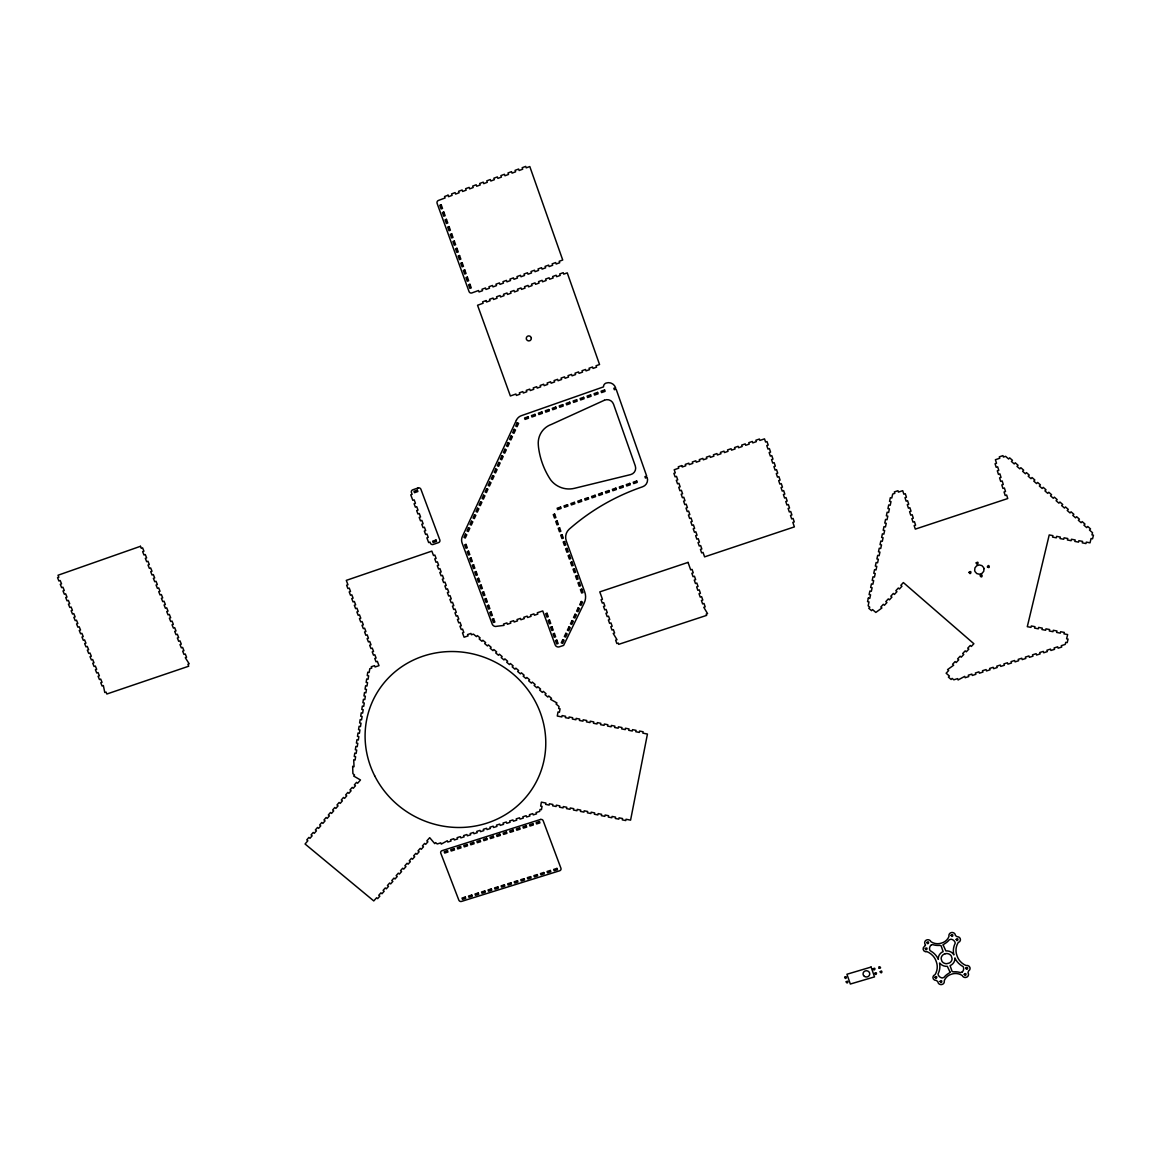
<?xml version="1.0" encoding="UTF-8"?>
<svg xmlns="http://www.w3.org/2000/svg" width="1151" height="1151" viewBox="0 0 1151 1151"><rect width="100%" height="100%" fill="white"/><g stroke="black" fill="none" stroke-linecap="round" stroke-linejoin="round"><path stroke-width="1.5" d="M879.249 968.336C883.047 968.178 877.393 964.754 879.163 968.293M987.429 566.925C990.867 569.702 988.695 562.666 987.429 566.911M943.158 944.957L945.863 950.913A8.33 7.755 -1.3 0 1 953.431 954.15L953.862 954.927L953.704 954.179A18.733 17.409 -2.5 0 1 954.755 944.208L954.956 943.791A1.77 1.655 -2 0 0 955.085 942.525L954.898 942.022A5.208 4.849 -1.8 0 0 951.014 939.187L949.244 939.792A15.999 14.934 -1.5 0 1 944.266 943.964L943.173 944.87M950.05 972.163L948.942 973.242A15.927 14.762 -1.2 0 0 943.978 977.386L942.223 977.976A5.194 4.82 -0.9 0 1 938.367 975.156L938.166 974.652A1.77 1.64 -0.7 0 1 938.295 973.415L938.497 972.983A18.617 17.308 -0.1 0 0 939.533 963.07L939.806 963.099A8.33 7.755 -1.3 0 0 947.345 966.336L950.05 972.163M980.264 575.788C982.163 579.744 983.227 572.392 980.264 575.788M925.462 945.144L924.627 946.28A3.237 3.021 -0.7 0 0 927.217 951.748A16.963 15.783 -0.1 0 1 936.295 961.675A16.963 15.769 -0.1 0 1 935.087 974.638A3.223 2.993 -0.5 0 0 936.267 980.465L937.878 981.63A3.223 2.993 -0.6 0 0 941.547 984.58A3.223 2.993 -0.6 0 0 944.223 980.825A11.366 10.532 -1.1 0 1 951.834 974.063A11.366 10.532 -1.2 0 1 962.25 975.516A3.237 3.007 -1.7 0 0 966.768 977.156A3.237 3.007 -1.7 0 0 967.962 972.782L968.567 970.969A3.237 3.007 -1.9 0 0 966.006 965.516A17.078 15.869 -2.6 0 1 956.941 955.575A17.078 15.869 -2.6 0 1 958.179 942.554A3.252 3.021 -2.2 0 0 957.013 936.655L955.388 935.49A3.252 3.021 -2.1 0 0 951.704 932.511A3.252 3.021 -2.1 0 0 949.014 936.324A11.409 10.647 -1.5 0 1 941.36 943.144A11.409 10.647 -1.5 0 1 930.929 941.691A3.237 3.021 -0.9 0 0 926.397 940.05A3.237 3.021 -0.9 0 0 925.231 944.453L925.462 945.144M844.633 977.343C846.129 980.983 847.539 974.595 844.633 977.343M846.201 981.832C847.697 985.472 849.107 979.084 846.201 981.832M874.789 973.358C876.271 977.012 877.695 970.61 874.789 973.358M880.198 971.818C882.198 975.314 882.659 968.682 880.198 971.818M926.828 942.511C928.368 946.323 929.879 939.633 926.828 942.511M969.056 572.349C970.653 576.435 972.264 569.169 969.056 572.349M940.065 981.4C941.59 985.17 943.101 978.537 940.065 981.4M951.086 935.303C952.611 939.115 954.15 932.411 951.086 935.303M964.25 974.278C965.761 978.077 967.3 971.415 964.25 974.278M352.652 766.437L352.911 773.645L354.537 775.026L353.659 776.033L360.479 779.975L357.63 783.255L356.551 782.349L354.364 784.867L355.458 785.773L353.271 788.291L352.192 787.399L350.005 789.917L351.084 790.809L348.911 793.327L347.832 792.435L345.645 794.938L346.739 795.845L344.566 798.362L343.473 797.456L341.3 799.974L342.394 800.866L340.221 803.384L339.128 802.477L336.97 804.981L338.049 805.887L335.876 808.39L334.797 807.498L332.625 810.002L333.704 810.894L331.546 813.397L330.466 812.491L328.308 814.994L329.387 815.901L327.215 818.39L326.136 817.498L323.978 819.987L325.057 820.893L322.899 823.382L321.82 822.49L319.661 824.979L320.741 825.871L318.597 828.36L317.518 827.468L315.36 829.957L316.439 830.849L314.281 833.338L313.216 832.446L311.058 834.921L312.137 835.813L309.993 838.302L308.914 837.41L306.77 839.885L307.849 840.777L305.058 844L373.773 900.931L376.593 897.751L377.657 898.629L379.83 896.183L378.751 895.291L380.923 892.845L381.988 893.737L384.161 891.277L383.096 890.399L385.268 887.939L386.333 888.831L388.506 886.371L387.441 885.479L389.613 883.018L390.678 883.91L392.851 881.45L391.786 880.558L393.959 878.098L395.038 878.99L397.21 876.53L396.145 875.638L398.318 873.163L399.397 874.055L401.584 871.595L400.505 870.703L402.692 868.228L403.756 869.12L405.943 866.645L404.879 865.753L407.066 863.279L408.13 864.171L410.331 861.696L409.252 860.804L411.439 858.329L412.518 859.222L414.705 856.747L413.641 855.855L415.828 853.366L416.907 854.258L419.108 851.783L418.029 850.877L420.216 848.402L421.295 849.294L423.496 846.805L422.417 845.913L424.618 843.424L425.697 844.316L427.899 841.827L426.82 840.935L429.697 837.683L434.733 843.611L435.61 842.618L437.236 843.971L440.775 842.834L441.265 844.115L447.307 840.762L447.797 842.043L451.063 841.007L450.573 839.726L453.839 838.691L454.328 839.971L457.594 838.935L457.105 837.655L460.371 836.619L460.86 837.899L464.126 836.849L463.637 835.568L466.918 834.533L467.407 835.813L470.673 834.777L470.198 833.497L473.464 832.446L473.953 833.727L477.233 832.691L476.744 831.41L480.025 830.375L480.514 831.655L483.794 830.605L483.305 829.324L486.6 828.288L487.074 829.569L490.369 828.519L489.88 827.238L493.175 826.188L493.65 827.483L496.944 826.432L496.455 825.152L499.75 824.102L500.239 825.382L503.534 824.346L503.045 823.051L506.339 822.015L506.828 823.296L510.123 822.246L509.634 820.965L512.929 819.915L513.418 821.195L516.713 820.159L516.238 818.865L519.533 817.814L520.022 819.109L523.317 818.059L522.842 816.764L526.136 815.714L526.626 817.009L529.935 815.958L529.446 814.663L532.755 813.613L533.244 814.908L536.553 813.858L536.064 812.563L539.675 811.412L540.035 809.426L541.43 809.7L542.049 806.376L540.653 806.103L541.387 802.146L545.905 803.067L545.66 804.391L549.142 805.096L549.387 803.758L552.854 804.463L552.609 805.801L556.091 806.506L556.336 805.168L559.818 805.873L559.573 807.196L563.055 807.901L563.299 806.578L566.781 807.268L566.522 808.606L570.004 809.311L570.263 807.973L573.745 808.678L573.486 810.016L576.968 810.721L577.226 809.383L580.708 810.088L580.449 811.412L583.931 812.117L584.19 810.793L587.672 811.498L587.413 812.822L590.909 813.527L591.154 812.203L594.65 812.894L594.391 814.232L597.873 814.937L598.132 813.599L601.613 814.304L601.354 815.642L604.851 816.347L605.095 815.009L608.591 815.714L608.332 817.052L611.814 817.757L612.073 816.419L615.569 817.124L615.31 818.462L618.792 819.152L619.051 817.829L622.547 818.534L622.288 819.857L625.77 820.562L626.029 819.239L630.575 820.159L647.438 734.05L642.848 733.129L643.107 731.763L639.582 731.058L639.323 732.424L635.784 731.719L636.057 730.353L632.532 729.648L632.259 731.014L628.734 730.31L629.007 728.943L625.468 728.238L625.209 729.605L621.684 728.9L621.943 727.533L618.418 726.828L618.159 728.195L614.634 727.49L614.893 726.137L611.368 725.432L611.109 726.785L607.584 726.08L607.843 724.727L604.333 724.022L604.074 725.375L600.549 724.67L600.808 723.317L597.283 722.612L597.024 723.965L593.499 723.26L593.758 721.907L590.247 721.202L589.988 722.569L586.463 721.864L586.722 720.497L583.197 719.792L582.938 721.159L579.428 720.454L579.687 719.087L576.162 718.382L575.903 719.749L572.392 719.044L572.637 717.692L569.126 716.987L568.867 718.339L565.357 717.634L565.616 716.282L562.091 715.577L561.846 716.944L557.271 716.023L558.019 711.951L559.429 712.239L560.062 708.829L558.652 708.541L559.041 706.513L556.048 703.98L556.969 702.944L550.581 699.362L551.502 698.312L548.768 695.995L547.847 697.046L545.099 694.729L546.02 693.679L543.286 691.363L542.366 692.413L539.632 690.096L540.553 689.046L537.805 686.73L536.884 687.78L534.15 685.464L535.071 684.413L532.323 682.097L531.417 683.133L528.669 680.817L529.589 679.781L526.841 677.45L525.921 678.5L523.187 676.184L524.108 675.133L521.36 672.817L520.439 673.853L517.691 671.537L518.612 670.486L515.864 668.17L514.957 669.22L512.209 666.889L513.116 665.839L510.368 663.523L509.461 664.573L506.713 662.242L507.62 661.192L504.872 658.876L503.965 659.926L501.217 657.595L502.124 656.545L499.376 654.214L498.469 655.264L495.707 652.934L496.628 651.883L493.88 649.567L492.959 650.617L490.211 648.286L491.117 647.236L488.369 644.905L487.463 645.956L484.7 643.625L485.621 642.575L482.859 640.244L481.952 641.294L479.19 638.963L480.111 637.913L477.348 635.582L476.442 636.632L473.435 634.1L471.435 634.776L470.932 633.438L467.579 634.561L468.083 635.884L464.098 637.222L462.472 632.877L463.81 632.431L462.558 629.093L461.22 629.539L459.968 626.202L461.306 625.741L460.055 622.403L458.717 622.849L457.465 619.511L458.803 619.051L457.551 615.699L456.213 616.159L454.962 612.807L456.3 612.361L455.048 608.994L453.695 609.455L452.444 606.102L453.782 605.642L452.53 602.29L451.192 602.736L449.926 599.383L451.264 598.923L450.012 595.571L448.674 596.017L447.408 592.65L448.746 592.204L447.494 588.837L446.142 589.283L444.89 585.917L446.228 585.471L444.962 582.089L443.624 582.55L442.358 579.183L443.696 578.723L442.444 575.342L441.092 575.802L439.826 572.421L441.178 571.961L439.912 568.594L438.56 569.04L437.294 565.659L438.646 565.199L437.38 561.817L436.028 562.278L434.761 558.897L436.114 558.436L434.833 555.041L433.495 555.501L431.841 551.099L346.278 580.377L347.947 584.737L346.624 585.197L347.904 588.549L349.242 588.089L350.523 591.441L349.199 591.902L350.479 595.24L351.803 594.794L353.098 598.146L351.76 598.592L353.055 601.944L354.379 601.484L355.659 604.836L354.335 605.282L355.616 608.62L356.939 608.174L358.22 611.512L356.896 611.958L358.177 615.296L359.5 614.85L360.781 618.188L359.457 618.634L360.738 621.972L362.061 621.526L363.342 624.849L362.018 625.295L363.299 628.619L364.622 628.173L365.903 631.511L364.579 631.957L365.845 635.28L367.169 634.834L368.449 638.158L367.126 638.604L368.406 641.913L369.73 641.467L370.996 644.79L369.672 645.236L370.953 648.545L372.277 648.114L373.543 651.423L372.219 651.869L373.485 655.178L374.809 654.732L376.089 658.041L374.766 658.487L376.032 661.796L377.355 661.35L378.996 665.652L375.053 666.961L374.55 665.652L371.255 666.746L371.759 668.069L369.773 668.731L369.183 672.443L367.788 672.17L367.241 675.565L368.637 675.853L368.09 679.248L366.694 678.975L366.147 682.37L367.543 682.644L366.996 686.039L365.601 685.766L365.054 689.161L366.45 689.435L365.903 692.83L364.507 692.542L363.975 695.938L365.356 696.211L364.809 699.607L363.428 699.319L362.882 702.7L364.277 702.988L363.73 706.354L362.335 706.081L361.802 709.462L363.184 709.735L362.637 713.116L361.256 712.829L360.709 716.21L362.105 716.483L361.558 719.85L360.177 719.576L359.63 722.943L361.026 723.216L360.479 726.583L359.098 726.295L358.551 729.662L359.932 729.935L359.4 733.302L358.019 733.014L357.472 736.367L358.853 736.654L358.321 740.007L356.939 739.719L356.407 743.071L357.788 743.345L357.242 746.697L355.86 746.423L355.328 749.761L356.709 750.035L356.177 753.387L354.796 753.099L354.249 756.437L355.63 756.725L355.098 760.048L353.717 759.775L354.033 766.71L352.652 766.437M935.044 977.17C936.123 981.084 938.382 974.624 935.044 977.17M956.193 939.36C957.272 943.302 959.56 936.785 956.193 939.36M868.329 598.117L867.552 601.656L869.005 601.93L868.142 605.786L869.782 607.21L868.789 608.289L871.552 610.663L872.544 609.584L875.839 612.433L881.925 607.973L880.817 607.023L883.321 604.318L884.414 605.268L886.917 602.563L885.81 601.599L888.313 598.894L889.421 599.844L891.924 597.139L890.816 596.175L893.32 593.456L894.428 594.42L896.931 591.7L895.823 590.736L898.327 588.017L899.435 588.981L901.952 586.247L900.845 585.298L903.348 582.564L973.875 643.74L971.343 646.43L970.25 645.481L967.718 648.171L968.811 649.121L966.293 651.811L965.185 650.862L962.668 653.538L963.761 654.487L961.243 657.178L960.15 656.228L957.618 658.904L958.711 659.854L956.193 662.53L955.1 661.58L952.582 664.256L953.675 665.206L947.561 669.609L948.654 670.558L946.136 673.22L949.402 676.04L948.395 677.105L951.129 679.478L952.136 678.399L953.805 679.824L957.646 678.615L958.092 679.968L964.739 676.356L965.185 677.709L968.739 676.587L968.293 675.22L971.847 674.098L972.293 675.45L975.847 674.328L975.401 672.975L978.954 671.839L979.4 673.191L982.954 672.069L982.508 670.702L986.076 669.58L986.508 670.932L990.076 669.796L989.63 668.443L993.198 667.307L993.644 668.673L997.198 667.537L996.766 666.184L1000.334 665.048L1000.766 666.4L1004.348 665.278L1003.902 663.911L1007.47 662.775L1007.916 664.141L1011.484 663.005L1011.053 661.638L1014.621 660.501L1015.067 661.868L1018.635 660.732L1018.203 659.365L1021.786 658.228L1022.217 659.595L1025.8 658.458L1025.368 657.092L1028.951 655.955L1029.382 657.322L1032.965 656.185L1032.533 654.818L1036.116 653.682L1036.562 655.034L1040.144 653.897L1039.713 652.531L1043.31 651.394L1043.741 652.761L1047.338 651.61L1046.892 650.257L1050.489 649.106L1050.935 650.473L1054.532 649.337L1054.1 647.97L1057.697 646.819L1058.129 648.186L1061.726 647.049L1061.294 645.682L1065.222 644.431L1065.74 642.344L1067.207 642.632L1068.07 639.093L1066.603 638.805L1067.639 634.561L1063.956 633.856L1064.315 632.431L1060.632 631.712L1060.301 633.136L1056.632 632.417L1056.963 630.993L1053.309 630.273L1052.964 631.698L1049.295 630.978L1049.64 629.554L1045.971 628.834L1045.626 630.259L1041.957 629.539L1042.302 628.129L1038.634 627.41L1038.288 628.82L1034.634 628.101L1034.965 626.691L1031.31 625.971L1030.965 627.381L1027.296 626.676L1049.223 534.927L1052.935 535.647L1052.59 537.1L1056.287 537.819L1056.647 536.366L1060.344 537.085L1059.999 538.539L1063.711 539.258L1064.056 537.805L1067.768 538.524L1067.409 539.977L1071.121 540.697L1071.466 539.244L1075.178 539.963L1074.833 541.416L1078.545 542.121L1078.89 540.682L1082.602 541.402L1082.257 542.84L1085.954 543.56L1086.314 542.121L1090.026 542.84L1091.076 538.524L1092.558 538.812L1093.45 535.186L1091.968 534.898L1092.515 532.697L1089.479 530.035L1090.529 528.928L1087.753 526.482L1086.702 527.604L1083.925 525.158L1084.976 524.05L1082.185 521.604L1081.134 522.712L1078.358 520.281L1079.408 519.159L1076.631 516.713L1075.581 517.835L1072.804 515.389L1073.854 514.267L1071.063 511.835L1070.013 512.943L1067.236 510.497L1068.286 509.389L1065.495 506.944L1064.459 508.051L1061.668 505.606L1062.718 504.498L1059.927 502.037L1058.891 503.16L1056.1 500.714L1057.15 499.592L1054.359 497.146L1053.309 498.268L1050.532 495.822L1051.568 494.7L1048.777 492.254L1047.741 493.376L1044.95 490.916L1046 489.794L1043.209 487.348L1042.159 488.47L1039.367 486.024L1040.418 484.888L1037.627 482.442L1036.576 483.564L1033.785 481.118L1034.835 479.981L1032.03 477.536L1030.994 478.658L1028.203 476.212L1029.239 475.075L1026.447 472.615L1025.397 473.752L1022.606 471.291L1023.656 470.169L1020.851 467.709L1019.815 468.831L1017.009 466.385L1018.059 465.249L1015.254 462.788L1014.218 463.925L1011.412 461.465L1012.463 460.328L1009.657 457.868L1008.621 459.004L1005.586 456.314L1003.413 457.048L1002.953 455.623L999.313 456.846L999.759 458.256L995.399 459.724L996.521 463.263L995.068 463.752L996.19 467.292L997.644 466.802L998.78 470.327L997.313 470.817L998.449 474.356L999.902 473.867L1001.025 477.406L999.572 477.881L1000.694 481.406L1002.147 480.931L1003.269 484.456L1001.816 484.945L1002.938 488.456L1004.391 487.981L1005.514 491.506L1004.06 491.981L1005.183 495.505L1006.636 495.016L1007.744 498.541L915.304 529.115L914.153 525.633L915.592 525.158L914.455 521.676L913.016 522.151L911.88 518.655L913.304 518.18L912.168 514.698L910.729 515.173L909.592 511.677L911.017 511.202L909.88 507.706L908.441 508.181L907.29 504.699L908.729 504.21L907.578 500.714L906.154 501.189L905.003 497.692L906.441 497.218L905.29 493.707L903.852 494.196L902.701 490.686L898.427 492.11L897.967 490.714L894.37 491.909L894.831 493.319L892.687 494.038L891.795 497.995L890.327 497.707L889.536 501.347L891.003 501.62L890.212 505.246L888.73 504.958L887.939 508.584L889.406 508.871L888.615 512.483L887.148 512.209L886.356 515.821L887.824 516.108L887.033 519.72L885.565 519.432L884.774 523.043L886.241 523.317L885.45 526.928L883.982 526.64L883.191 530.251L884.659 530.525L883.867 534.136L882.4 533.848L881.623 537.445L883.076 537.733L882.299 541.315L880.832 541.028L880.04 544.624L881.508 544.912L880.716 548.495L879.263 548.207L878.472 551.789L879.94 552.077L879.148 555.66L877.681 555.372L876.904 558.954L878.371 559.242L877.58 562.81L876.112 562.522L875.335 566.105L876.803 566.393L876.012 569.961L874.559 569.673L873.767 573.241L875.235 573.515L874.458 577.083L872.99 576.795L872.213 580.363L873.667 580.636L872.89 584.204L871.436 583.917L870.66 587.47L872.113 587.758L871.336 591.297L869.883 591.024L869.106 594.563L870.559 594.851L869.782 598.391L868.329 598.117M976.221 562.868C977.257 567.141 979.789 560.091 976.221 562.868M873.264 968.725C874.185 972.537 876.573 966.394 873.264 968.725M925.303 948.496C926.224 952.467 928.771 946.079 925.303 948.496M965.89 968.034C966.797 972.005 969.372 965.631 965.89 968.034M516.396 420.201L462.371 536.51A8.834 8.575 40.2 0 0 462.141 543.143L492.196 624.072A3.626 3.496 31.6 0 0 496.8 626.288L504.037 625.381L503.534 624.043L506.915 622.921L507.404 624.259L510.785 623.137L510.281 621.785L513.663 620.662L514.152 622L517.533 620.878L517.029 619.54L520.41 618.404L520.899 619.742L524.28 618.619L523.791 617.281L527.172 616.145L527.662 617.497L531.057 616.361L530.553 615.022L533.935 613.886L534.438 615.224L537.819 614.102L537.33 612.749L542.754 610.936L555.156 644.833A3.252 3.151 25 0 0 559.314 646.833L563.616 645.409L584.219 602.923A14.503 14.129 26.4 0 0 584.722 591.988L566.278 540.941A11.122 10.92 31 0 1 569.083 529.302L569.457 528.971A218.748 211.655 7.6 0 1 642.632 486.772A7.395 7.338 27 0 0 647.164 477.435L645.423 478.039L644.934 476.643L646.675 476.054L616.102 389.096L614.346 389.714L613.843 388.304L615.598 387.686A7.496 7.424 64.7 0 0 606.102 383.067A3.942 3.899 65.7 0 0 603.498 386.88L521.36 415.684A8.935 8.776 53.8 0 0 516.396 420.201M465.479 534.165L463.968 537.388L465.292 538.035L466.788 534.798L465.479 534.165M468.486 527.69L466.975 530.928L468.299 531.561L469.795 528.338L468.486 527.69M471.493 521.216L469.982 524.453L471.306 525.101L472.802 521.849L471.493 521.216M474.5 514.727L473.003 517.979L474.313 518.612L475.823 515.36L474.5 514.727M477.521 508.224L476.01 511.476L477.334 512.123L478.845 508.871L477.521 508.224M480.557 501.721L479.032 504.972L480.355 505.62L481.881 502.354L480.557 501.721M483.578 495.189L482.068 498.455L483.391 499.102L484.902 495.836L483.578 495.189M486.614 488.657L485.103 491.923L486.427 492.57L487.938 489.304L486.614 488.657M489.664 482.111L488.139 485.391L489.463 486.024L490.988 482.758L489.664 482.111M492.714 475.564L491.189 478.845L492.513 479.478L494.038 476.197L492.714 475.564M495.764 468.989L494.239 472.27L495.563 472.917L497.088 469.637L495.764 468.989M498.815 462.414L497.29 465.709L498.613 466.342L500.138 463.062L498.815 462.414M501.879 455.825L500.354 459.12L501.678 459.767L503.203 456.472L501.879 455.825M504.944 449.221L503.419 452.516L504.742 453.163L506.282 449.868L504.944 449.221M508.023 442.603L506.483 445.912L507.807 446.559L509.346 443.25L508.023 442.603M511.102 435.984L509.562 439.294L510.886 439.941L512.425 436.632L511.102 435.984M514.18 429.352L512.641 432.661L513.965 433.308L515.519 429.999L514.18 429.352M517.274 422.705L515.72 426.028L517.058 426.676L518.612 423.352L517.274 422.705M562.796 639.639L561.271 642.79L562.566 643.423L564.105 640.258L562.796 639.639M565.86 633.309L564.335 636.474L565.63 637.093L567.17 633.928L565.86 633.309M568.939 626.964L567.4 630.129L568.709 630.762L570.234 627.597L568.939 626.964M572.004 620.605L570.464 623.784L571.774 624.418L573.313 621.238L572.004 620.605M575.083 614.246L573.543 617.425L574.853 618.058L576.392 614.879L575.083 614.246M578.176 607.872L576.637 611.066L577.946 611.699L579.485 608.505L578.176 607.872M581.269 601.498L579.716 604.692L581.025 605.325L582.579 602.131L581.269 601.498M931.49 944.77L931.058 945.115A5.194 4.849 -1.1 0 0 929.648 949.532L929.792 950.035A1.77 1.655 -0.9 0 0 930.67 950.999L931.087 951.23A18.617 17.323 -0.1 0 1 938.079 958.797L938.31 959.344A8.33 7.755 -1.3 0 1 941.82 952.309L943.129 951.661L941.072 945.662L939.504 945.388A15.999 14.934 -1.6 0 1 932.871 944.654L931.49 944.77M962.121 972.12L960.438 972.609A15.927 14.747 -1.1 0 0 953.704 971.832L952.136 971.559L950.079 965.588L951.402 964.941A8.33 7.755 -1.3 0 0 954.913 957.905L955.143 958.452A18.733 17.409 -2.5 0 0 962.121 966.02L962.553 966.264A1.77 1.64 -1.8 0 1 963.416 967.214L963.56 967.732A5.194 4.834 -1.6 0 1 962.121 972.12M604.361 400.26L551.502 424.374A20.229 19.927 49 0 0 538.323 445.049L538.51 447.221A76.196 75.549 45.8 0 0 549.847 478.658L551.084 480.442A23.034 22.703 43.3 0 0 574.435 488.326L630.633 474.6A6.705 6.647 33 0 0 635.28 465.91L613.541 404.202A6.762 6.705 58.6 0 0 604.361 400.26M945.187 953.719L943.878 954.237A5.467 5.079 -1.3 0 0 941.144 958.654L941.878 961.186A5.467 5.079 -1.3 0 0 946.611 963.704L949.345 963.013A5.467 5.079 -1.3 0 0 952.078 958.61L951.345 956.064A5.467 5.079 -1.3 0 0 946.611 953.546L945.187 953.719M448.07 195.21L444.559 196.519L445.092 197.972L438.43 200.447A2.331 2.244 75.9 0 0 437.121 203.41L469.032 291.534A2.273 2.201 70.6 0 0 471.881 292.929L478.514 290.527L479.032 291.951L482.514 290.699L481.996 289.261L485.492 287.995L486.01 289.433L489.492 288.167L488.974 286.728L492.47 285.462L492.988 286.901L496.484 285.635L495.966 284.196L499.462 282.93L499.98 284.369L503.476 283.103L502.958 281.664L506.454 280.398L506.972 281.837L510.469 280.571L509.965 279.132L513.461 277.866L513.979 279.305L517.49 278.024L516.972 276.585L520.482 275.319L520.986 276.758L524.496 275.492L523.993 274.053L527.503 272.773L528.007 274.211L531.532 272.945L531.014 271.507L534.524 270.226L535.042 271.679L538.553 270.399L538.049 268.96L541.574 267.679L542.078 269.118L545.603 267.852L545.085 266.399L548.61 265.133L549.128 266.572L552.653 265.291L552.135 263.852L555.674 262.572L556.178 264.011L559.703 262.745L559.199 261.291L562.724 260.011L529.791 166.55L526.237 167.873L525.719 166.391L522.166 167.715L522.698 169.183L519.144 170.506L518.626 169.039L515.072 170.348L515.59 171.816L512.051 173.139L511.533 171.657L507.979 172.981L508.512 174.448L504.972 175.758L504.44 174.29L500.901 175.599L501.433 177.081L497.894 178.391L497.376 176.923L493.837 178.232L494.355 179.7L490.83 181.009L490.297 179.542L486.772 180.851L487.29 182.318L483.765 183.628L483.247 182.16L479.708 183.469L480.24 184.937L476.715 186.246L476.183 184.779L472.673 186.088L473.19 187.541L469.666 188.85L469.148 187.397L465.623 188.692L466.155 190.16L462.63 191.469L462.112 190.001L458.602 191.311L459.12 192.764L455.609 194.073L455.091 192.605L451.58 193.915L452.098 195.368L448.588 196.677L448.07 195.21M441.193 204.792L439.797 205.31L441.106 208.95L442.516 208.432L441.193 204.792M443.826 212.057L442.43 212.575L443.739 216.215L445.135 215.697L443.826 212.057M446.459 219.337L445.049 219.841L446.372 223.481L447.768 222.963L446.459 219.337M449.077 226.589L447.681 227.107L448.991 230.732L450.386 230.214L449.077 226.589M451.696 233.84L450.3 234.344L451.609 237.969L453.005 237.451L451.696 233.84M454.314 241.077L452.918 241.581L454.228 245.206L455.623 244.688L454.314 241.077M456.933 248.299L455.537 248.817L456.846 252.429L458.242 251.911L456.933 248.299M459.551 255.522L458.156 256.026L459.45 259.637L460.846 259.119L459.551 255.522M462.155 262.73L460.76 263.234L462.069 266.831L463.465 266.327L462.155 262.73M464.759 269.924L463.364 270.427L464.673 274.024L466.054 273.521L464.759 269.924M467.364 277.118L465.968 277.621L467.263 281.218L468.658 280.7L467.364 277.118M469.953 284.297L468.572 284.801L469.867 288.383L471.263 287.879L469.953 284.297M486.082 300.569L482.6 301.821L483.118 303.26L477.55 305.26L510.368 395.973L515.907 394.03L516.411 395.426L519.878 394.203L519.36 392.808L522.827 391.585L523.331 392.995L526.798 391.772L526.295 390.362L529.762 389.139L530.266 390.549L533.747 389.326L533.23 387.916L536.711 386.693L537.215 388.103L540.682 386.865L540.179 385.456L543.66 384.233L544.164 385.643L547.646 384.42L547.142 383.01L550.624 381.787L551.128 383.197L554.609 381.959L554.106 380.549L557.588 379.326L558.091 380.736L561.573 379.513L561.069 378.089L564.565 376.866L565.069 378.276L568.551 377.053L568.047 375.629L571.543 374.406L572.047 375.816L575.543 374.579L575.04 373.169L578.536 371.931L579.039 373.356L582.535 372.118L582.032 370.708L585.542 369.471L586.032 370.881L589.542 369.644L589.039 368.234L592.549 366.996L593.038 368.421L596.549 367.183L596.045 365.759L599.556 364.522L567.256 272.873L563.731 274.139L563.227 272.701L559.688 273.981L560.206 275.42L556.681 276.686L556.163 275.247L552.653 276.528L553.156 277.966L549.631 279.233L549.128 277.794L545.603 279.06L546.121 280.499L542.596 281.779L542.092 280.34L538.567 281.607L539.085 283.045L535.575 284.311L535.057 282.873L531.546 284.139L532.064 285.577L528.554 286.844L528.036 285.405L524.525 286.671L525.043 288.11L521.532 289.376L521.029 287.937L517.518 289.203L518.036 290.642L514.526 291.908L514.022 290.469L510.526 291.735L511.03 293.174L507.533 294.44L507.015 293.001L503.534 294.268L504.037 295.692L500.556 296.958L500.038 295.519L496.541 296.785L497.059 298.224L493.563 299.476L493.06 298.051L489.563 299.303L490.081 300.742L486.6 301.994L486.082 300.569M140.48 546.293L58.01 575.241L58.83 577.226L57.55 577.687L58.917 580.996L60.197 580.55L61.55 583.859L60.269 584.305L61.636 587.629L62.917 587.183L64.283 590.492L63.003 590.938L64.355 594.233L65.636 593.787L67.003 597.096L65.722 597.542L67.075 600.851L68.355 600.405L69.707 603.7L68.441 604.146L69.794 607.455L71.074 607.009L72.427 610.303L71.146 610.749L72.499 614.044L73.779 613.598L75.132 616.893L73.851 617.339L75.203 620.619L76.484 620.188L77.836 623.468L76.556 623.914L77.908 627.194L79.189 626.763L80.541 630.043L79.261 630.489L80.613 633.769L81.894 633.323L83.232 636.604L81.966 637.05L83.318 640.33L84.584 639.884L85.937 643.164L84.656 643.596L86.008 646.876L87.275 646.43L88.627 649.711L87.347 650.142L88.699 653.423L89.965 652.977L91.317 656.243L90.037 656.689L91.389 659.955L92.656 659.509L93.994 662.775L92.727 663.221L94.065 666.472L95.346 666.041L96.684 669.306L95.404 669.738L96.742 672.99L98.022 672.558L99.36 675.81L98.094 676.256L99.432 679.507L100.698 679.076L102.036 682.327L100.756 682.759L102.094 686.01L103.374 685.579L104.77 692.499L106.036 692.068L106.842 694.01L188.706 666.228L187.93 664.256L189.21 663.825L185.282 657.696L186.577 657.264L185.253 653.984L183.973 654.415L182.649 651.135L183.93 650.703L182.621 647.409L181.326 647.855L180.002 644.56L181.297 644.128L179.973 640.834L178.678 641.28L177.355 637.985L178.65 637.539L177.326 634.244L176.031 634.69L174.707 631.395L176.002 630.949L174.664 627.655L173.384 628.101L172.046 624.792L173.341 624.346L172.017 621.051L170.722 621.497L169.398 618.188L170.693 617.742L169.355 614.433L168.06 614.879L166.737 611.569L168.032 611.123L166.694 607.814L165.399 608.26L164.075 604.951L165.37 604.505L164.032 601.182L162.737 601.628L161.399 598.319L162.694 597.873L161.37 594.549L160.075 594.995L158.737 591.672L160.032 591.226L158.694 587.902L157.399 588.348L156.061 585.025L157.356 584.579L156.018 581.255L154.723 581.701L153.385 578.363L154.68 577.917L153.342 574.594L152.047 575.04L150.709 571.702L152.004 571.256L150.652 567.918L149.357 568.364L148.019 565.026L149.313 564.58L147.975 561.242L146.681 561.688L145.328 558.35L146.623 557.89L145.285 554.552L143.99 554.998L142.638 551.66L143.933 551.2L142.595 547.847L141.3 548.308L140.48 546.293M528.021 416.791L524.554 418L525.072 419.396L528.525 418.187L528.021 416.791M534.942 414.36L531.474 415.583L531.978 416.979L535.445 415.77L534.942 414.36M541.862 411.943L538.409 413.151L538.913 414.547L542.366 413.338L541.862 411.943M548.811 409.511L545.329 410.72L545.833 412.13L549.315 410.907L548.811 409.511M555.746 407.066L552.279 408.288L552.782 409.698L556.25 408.476L555.746 407.066M562.71 404.634L559.228 405.857L559.731 407.253L563.199 406.044L562.71 404.634M569.659 402.203L566.177 403.411L566.68 404.821L570.162 403.598L569.659 402.203M576.637 399.757L573.14 400.98L573.644 402.39L577.14 401.167L576.637 399.757M583.615 397.311L580.118 398.534L580.622 399.944L584.104 398.721L583.615 397.311M590.592 394.865L587.096 396.088L587.6 397.498L591.096 396.275L590.592 394.865M597.585 392.405L594.089 393.642L594.592 395.052L598.088 393.829L597.585 392.405M604.592 389.959L601.081 391.182L601.585 392.592L605.081 391.369L604.592 389.959M418.115 487.952L412.705 489.837A2.201 2.129 47.4 0 0 411.454 492.599L412.116 494.369L410.763 494.844L412.821 500.325L414.173 499.851L415.453 503.275L414.101 503.75L415.382 507.159L416.734 506.699L418.014 510.123L416.662 510.584L417.942 513.993L419.295 513.533L420.575 516.943L419.223 517.418L420.503 520.827L421.856 520.367L423.122 523.777L421.784 524.237L423.05 527.647L424.402 527.187L425.683 530.582L424.331 531.057L425.611 534.452L426.949 533.992L428.23 537.388L426.877 537.862L428.647 542.553L429.985 542.092L430.373 543.114A2.187 2.115 41.9 0 0 433.15 544.452L438.545 542.61A2.187 2.129 41.8 0 0 439.811 539.877L420.921 489.304A2.216 2.144 47.4 0 0 418.115 487.952M417.367 490.153L413.986 491.319L414.504 492.7L417.885 491.52L417.367 490.153M436.013 540.02L432.647 541.186L433.15 542.538L436.517 541.387L436.013 540.02M560.595 507.059L557.156 508.224L557.645 509.605L561.084 508.425L560.595 507.059M567.472 504.699L564.033 505.879L564.522 507.26L567.961 506.08L567.472 504.699M574.363 502.34L570.91 503.519L571.414 504.901L574.853 503.721L574.363 502.34M581.255 499.98L577.802 501.16L578.306 502.541L581.744 501.361L581.255 499.98M588.161 497.62L584.708 498.8L585.197 500.181L588.65 499.002L588.161 497.62M595.067 495.261L591.614 496.441L592.103 497.822L595.571 496.642L595.067 495.261M601.987 492.887L598.534 494.081L599.024 495.462L602.491 494.268L601.987 492.887M608.922 490.527L605.455 491.707L605.944 493.088L609.411 491.909L608.922 490.527M615.857 488.153L612.39 489.333L612.879 490.714L616.346 489.535L615.857 488.153M622.792 485.78L619.324 486.959L619.813 488.341L623.295 487.161L622.792 485.78M629.755 483.391L626.273 484.585L626.763 485.967L630.244 484.787L629.755 483.391M636.704 481.017L633.223 482.211L633.712 483.593L637.194 482.398L636.704 481.017M681.766 465.594L678.27 466.802L678.745 468.198L674.198 469.752L675.292 472.888L673.896 473.363L675.105 476.845L676.5 476.37L677.723 479.852L676.313 480.327L677.536 483.808L678.932 483.334L680.14 486.801L678.745 487.276L679.953 490.758L681.363 490.283L682.572 493.75L681.176 494.225L682.385 497.692L683.78 497.218L684.989 500.685L683.593 501.16L684.802 504.627L686.197 504.152L687.406 507.605L686.01 508.08L687.219 511.548L688.615 511.073L689.823 514.526L688.427 515.001L689.622 518.454L691.017 517.979L692.226 521.432L690.83 521.907L692.039 525.36L693.434 524.885L694.629 528.338L693.233 528.813L694.441 532.251L695.837 531.776L697.031 535.229L695.65 535.69L696.844 539.143L698.24 538.668L699.434 542.107L698.038 542.581L699.247 546.02L700.642 545.545L701.837 548.984L700.441 549.444L701.635 552.883L703.031 552.408L704.585 556.868L794.377 526.885L792.838 522.367L794.262 521.907L793.082 518.439L791.672 518.9L790.492 515.432L791.902 514.957L790.723 511.49L789.313 511.965L788.133 508.483L789.543 508.008L788.363 504.541L786.953 505.016L785.773 501.534L787.183 501.059L786.004 497.577L784.594 498.052L783.414 494.57L784.824 494.096L783.644 490.599L782.22 491.089L781.04 487.592L782.464 487.118L781.27 483.621L779.86 484.096L778.666 480.614L780.09 480.125L778.91 476.629L777.486 477.118L776.306 473.622L777.716 473.133L776.537 469.637L775.112 470.112L773.918 466.615L775.342 466.126L774.148 462.63L772.738 463.105L771.544 459.609L772.968 459.12L771.774 455.609L770.35 456.098L769.156 452.588L770.58 452.098L769.386 448.588L767.976 449.063L766.782 445.552L768.192 445.063L766.998 441.552L765.588 442.027L764.509 438.862L759.89 440.445L759.415 439.035L755.862 440.257L756.336 441.653L752.797 442.876L752.308 441.466L748.769 442.675L749.243 444.085L745.704 445.293L745.215 443.898L741.676 445.106L742.165 446.502L738.625 447.725L738.136 446.315L734.597 447.523L735.086 448.933L731.547 450.142L731.072 448.732L727.533 449.94L728.007 451.35L724.483 452.559L723.993 451.149L720.468 452.357L720.958 453.767L717.418 454.962L716.944 453.566L713.419 454.774L713.893 456.17L710.368 457.379L709.894 455.983L706.369 457.177L706.858 458.587L703.333 459.781L702.844 458.386L699.333 459.594L699.808 460.99L696.297 462.184L695.808 460.788L692.298 461.997L692.787 463.393L689.276 464.587L688.787 463.191L685.277 464.4L685.766 465.795L682.255 466.989L681.766 465.594M466.026 544.394L464.673 544.855L465.939 548.25L467.292 547.79L466.026 544.394M554.653 514.109L553.271 514.583L554.509 518.008L555.89 517.547L554.653 514.109M468.558 551.185L467.205 551.646L468.457 555.041L469.809 554.581L468.558 551.185M557.127 520.971L555.76 521.446L556.998 524.87L558.364 524.41L557.127 520.971M471.076 557.976L469.723 558.436L470.975 561.832L472.327 561.371L471.076 557.976M559.616 527.834L558.235 528.309L559.472 531.733L560.854 531.258L559.616 527.834M473.593 564.753L472.241 565.213L473.493 568.608L474.845 568.148L473.593 564.753M562.091 534.683L560.71 535.157L561.961 538.582L563.328 538.107L562.091 534.683M476.111 571.529L474.759 571.989L476.01 575.371L477.363 574.91L476.111 571.529M564.565 541.531L563.199 541.992L564.422 545.416L565.803 544.941L564.565 541.531M478.615 578.291L477.262 578.752L478.514 582.133L479.866 581.672L478.615 578.291M567.04 548.365L565.659 548.826L566.896 552.235L568.263 551.775L567.04 548.365M481.118 585.053L479.766 585.514L481.017 588.88L482.37 588.42L481.118 585.053M569.5 555.185L568.134 555.645L569.371 559.055L570.738 558.595L569.5 555.185M483.621 591.801L482.269 592.247L483.521 595.628L484.873 595.168L483.621 591.801M571.961 562.005L570.594 562.465L571.831 565.86L573.198 565.4L571.961 562.005M486.125 598.534L484.772 598.995L486.024 602.347L487.377 601.901L486.125 598.534M574.421 568.81L573.054 569.27L574.291 572.666L575.658 572.205L574.421 568.81M488.628 605.268L487.276 605.714L488.528 609.08L489.866 608.62L488.628 605.268M576.881 575.601L575.514 576.061L576.752 579.457L578.119 578.996L576.881 575.601M491.117 611.987L489.765 612.433L491.017 615.799L492.369 615.339L491.117 611.987M579.341 582.392L577.975 582.852L579.198 586.247L580.564 585.787L579.341 582.392M493.606 618.691L492.254 619.152L493.506 622.504L494.858 622.044L493.606 618.691M581.787 589.168L580.421 589.629L581.658 593.01L583.01 592.564L581.787 589.168M688.053 562.393L599.786 591.887L602.448 599.268L601.081 599.729L602.304 603.11L603.671 602.649L604.879 606.03L603.512 606.491L604.735 609.857L606.102 609.411L607.311 612.778L605.944 613.238L607.167 616.605L608.534 616.159L609.742 619.526L608.375 619.986L609.584 623.353L610.951 622.892L612.174 626.273L610.807 626.72L612.015 630.086L613.382 629.626L614.591 632.992L613.224 633.453L617.008 639.711L615.641 640.157L616.85 643.524L618.216 643.064L618.677 644.344L706.628 615.382L706.182 614.102L707.563 613.641L703.793 607.311L705.189 606.85L703.995 603.455L702.614 603.915L701.419 600.52L702.801 600.059L701.606 596.664L700.225 597.124L699.031 593.729L700.427 593.269L699.232 589.859L697.837 590.319L696.643 586.909L698.038 586.449L696.844 583.039L695.449 583.514L694.254 580.104L695.65 579.629L694.456 576.219L693.06 576.68L691.866 573.27L693.247 572.81L692.053 569.385L690.672 569.86L688.053 562.393M547.042 613.282L545.675 613.742L546.912 617.109L548.264 616.648L547.042 613.282M549.502 620.015L548.135 620.461L549.372 623.828L550.725 623.382L549.502 620.015M551.948 626.734L550.595 627.18L551.833 630.532L553.185 630.086L551.948 626.734M554.408 633.438L553.055 633.899L554.278 637.237L555.631 636.791L554.408 633.438M556.854 640.143L555.501 640.589L556.724 643.941L558.091 643.495L556.854 640.143M540.481 819.469L441.998 850.69A2.101 1.971 25.1 0 0 440.79 853.208L458.846 900.14A2.086 1.957 23.1 0 0 461.508 901.42L559.659 870.76A2.115 2 18.5 0 0 560.925 868.228L543.186 820.778A2.129 2.014 20.4 0 0 540.481 819.469M447.466 850.747L444.214 851.783L444.703 853.049L447.969 852.013L447.466 850.747M453.998 848.675L450.732 849.711L451.221 850.992L454.487 849.956L453.998 848.675M460.529 846.604L457.264 847.64L457.753 848.92L461.019 847.884L460.529 846.604M467.061 844.532L463.795 845.568L464.285 846.848L467.551 845.812L467.061 844.532M473.608 842.46L470.342 843.496L470.831 844.776L474.097 843.741L473.608 842.46M480.168 840.388L476.888 841.424L477.377 842.705L480.643 841.669L480.168 840.388M486.715 838.302L483.434 839.352L483.924 840.633L487.204 839.583L486.715 838.302M493.29 836.23L490.009 837.266L490.484 838.547L493.779 837.511L493.29 836.23M499.865 834.144L496.57 835.18L497.059 836.46L500.34 835.425L499.865 834.144M506.44 832.058L503.145 833.108L503.634 834.389L506.929 833.338L506.44 832.058M513.029 829.972L509.735 831.008L510.224 832.302L513.519 831.252L513.029 829.972M519.619 827.886L516.324 828.921L516.813 830.216L520.108 829.166L519.619 827.886M526.223 825.785L522.928 826.835L523.403 828.116L526.712 827.08L526.223 825.785M532.827 823.699L529.532 824.735L530.007 826.03L533.316 824.979L532.827 823.699M539.445 821.598L536.136 822.648L536.625 823.929L539.934 822.879L539.445 821.598M465.263 897.061L462.011 898.082L462.501 899.348L465.752 898.327L465.263 897.061M471.766 895.032L468.515 896.053L469.004 897.305L472.255 896.298L471.766 895.032M478.269 892.989L475.018 894.01L475.507 895.277L478.758 894.255L478.269 892.989M484.801 890.96L481.535 891.982L482.024 893.248L485.276 892.226L484.801 890.96M491.319 888.917L488.053 889.939L488.542 891.205L491.808 890.183L491.319 888.917M497.851 886.874L494.585 887.896L495.059 889.162L498.34 888.14L497.851 886.874M504.383 884.831L501.117 885.853L501.606 887.119L504.872 886.097L504.383 884.831M510.929 882.788L507.663 883.81L508.138 885.076L511.418 884.054L510.929 882.788M517.49 880.731L514.209 881.767L514.698 883.033L517.964 882.011L517.49 880.731M524.05 878.688L520.77 879.709L521.245 880.99L524.525 879.954L524.05 878.688M530.611 876.63L527.331 877.666L527.805 878.932L531.1 877.911L530.611 876.63M537.186 874.573L533.906 875.609L534.381 876.875L537.661 875.853L537.186 874.573M543.776 872.516L540.481 873.551L540.956 874.818L544.25 873.796L543.776 872.516M550.351 870.458L547.056 871.494L547.545 872.76L550.84 871.739L550.351 870.458M556.955 868.401L553.66 869.437L554.135 870.703L557.429 869.681L556.955 868.401M871.106 967.056L846.92 974.25L850.33 984.033L874.515 976.882L871.106 967.056M374.636 775.731L374.147 774.752A91.274 87.03 28.1 0 1 423.784 655.941A91.274 87.03 28.1 0 1 542.653 719.936L542.941 721.001A91.274 87.03 28.1 0 1 487.074 823.08A91.274 87.03 28.1 0 1 374.636 775.731M984.004 568.623L983.659 567.572A4.762 4.59 -19.8 0 0 974.667 570.508L974.998 571.558A4.762 4.59 -19.8 0 0 984.004 568.623M531.345 338.049L531.158 337.401A2.604 2.561 68.7 0 0 526.28 338.754L526.467 339.401A2.604 2.561 68.7 0 0 531.345 338.049M864.444 976.393A3.352 3.122 2.4 0 0 869.739 974.206A3.352 3.122 2.4 0 0 865.02 971.012A3.352 3.122 2.4 0 0 864.444 976.393"/></g></svg>
